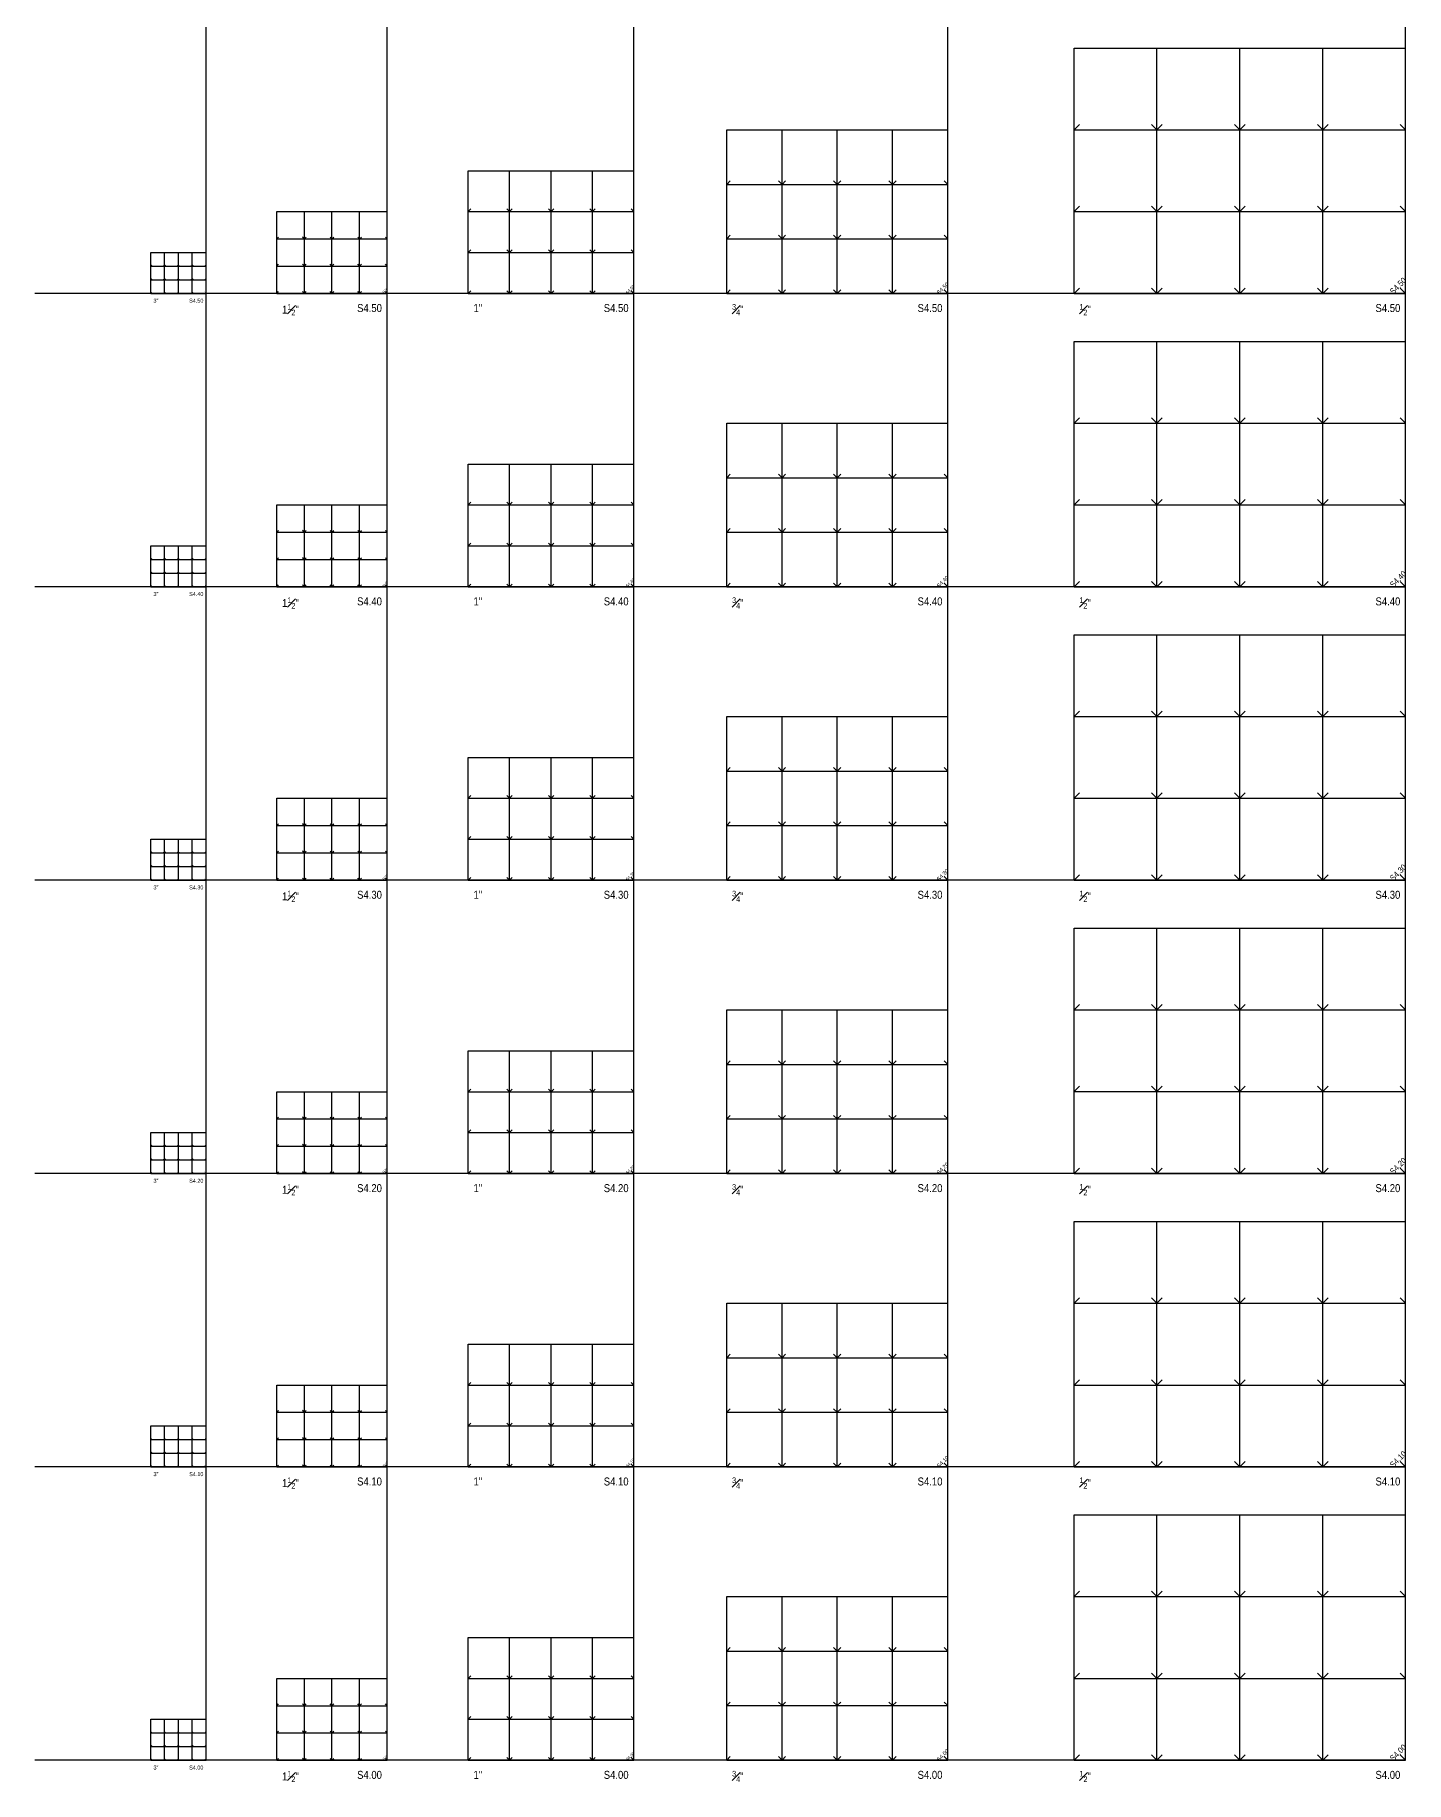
# Model space of a CAD drawing. Header units: inches. Extents: x -2375 to 41574, y 908 to 9099.
# Drawn here: x 8609 to 11692, y 1723 to 5654 of the extents above; entities that cross this region are included whole.
import ezdxf

# ---------------------------------------------------------------- set-up
doc = ezdxf.new("R2010")
doc.units = ezdxf.units.IN
doc.header["$LTSCALE"] = 12
doc.header["$MEASUREMENT"] = 0
doc.linetypes.add('HIDDEN2', pattern=[0.1875, 0.125, -0.0625])
doc.layers.get('0').update_dxf_attribs({"linetype": 'CONTINUOUS'})
doc.layers.add('S-ANNO-GRID-NONPLOT', color=251, linetype='CONTINUOUS', plot=False)
doc.styles.add('Arial', font='arial.ttf', dxfattribs={"width": 0.85})

# ---------------------------------------------------------------- blocks, each defined once
blk = doc.blocks.new('Se_GRID 24x36')
for p, q in [((0, 23), (7.77, 23)), ((0, 15.33), (0, 23)), ((7.77, 0), (7.77, 23)), ((7.77, 23), (15.53, 23)), ((15.53, 0), (15.53, 23)), ((15.53, 23), (23.3, 23)), ((23.3, 0), (23.3, 23)), ((23.3, 23), (31.07, 23)), ((31.07, 15.33), (31.07, 23)), ((0, 15.33), (0.5, 15.83)), ((0, 7.67), (0, 15.33)), ((0, 15.33), (7.77, 15.33)), ((7.77, 15.33), (8.27, 15.83)), ((7.77, 15.33), (15.53, 15.33)), ((15.53, 15.33), (16.03, 15.83)), ((15.53, 15.33), (23.3, 15.33)), ((23.3, 15.33), (23.8, 15.83)), ((23.3, 15.33), (31.07, 15.33)), ((31.07, 7.67), (31.07, 15.33)), ((0, 7.67), (0.5, 8.17)), ((0, 0), (0, 7.67)), ((0, 7.67), (7.77, 7.67)), ((7.77, 7.67), (8.27, 8.17)), ((7.77, 7.67), (15.53, 7.67)), ((15.53, 7.67), (16.03, 8.17)), ((15.53, 7.67), (23.3, 7.67)), ((23.3, 7.67), (23.8, 8.17)), ((23.3, 7.67), (31.07, 7.67)), ((31.07, 0), (31.07, 7.67)), ((0, 0), (0.5, 0.5)), ((0, 0), (7.77, 0)), ((7.77, 0), (8.27, 0.5)), ((7.77, 0), (15.53, 0)), ((15.53, 0), (16.03, 0.5)), ((23.3, 0), (23.8, 0.5)), ((15.53, 0), (23.3, 0)), ((23.3, 0), (31.07, 0))]:
    blk.add_line(p, q)
at = {"linetype": 'HIDDEN2'}
for p, q in [((7.77, 15.33), (7.27, 15.83)), ((15.53, 15.33), (15.03, 15.83)), ((23.3, 15.33), (22.8, 15.83)), ((31.07, 15.33), (30.57, 15.83)), ((7.77, 7.67), (7.27, 8.17)), ((15.53, 7.67), (15.03, 8.17)), ((23.3, 7.67), (22.8, 8.17)), ((31.07, 7.67), (30.57, 8.17)), ((7.77, 0), (7.27, 0.5)), ((15.53, 0), (15.03, 0.5)), ((23.3, 0), (22.8, 0.5)), ((31.07, 0), (30.57, 0.5))]:
    blk.add_line(p, q, dxfattribs=at)

msp = doc.modelspace()

# ---------------------------------------------------------------- linework, layer by layer
at = {"layer": 'S-ANNO-GRID-NONPLOT'}
for p, q in [((11691.431, 1772.3633), (11691.431, 7202.3949)), ((10661.7827, 1772.3633), (10661.7827, 7001.8522)), ((9955.9871, 1772.3633), (9955.9871, 6928.427)), ((9401.3059, 1772.3633), (9401.3059, 6832.1685)), ((8993.8283, 1772.3633), (8993.8283, 6692.4962)), ((11691.431, 5072.3633), (8609.0403, 5072.3633)), ((11691.431, 4412.3633), (8609.0403, 4412.3633)), ((11691.431, 3752.3633), (8609.0403, 3752.3633)), ((11691.431, 3092.3633), (8609.0403, 3092.3633)), ((11691.431, 2432.3633), (8609.0403, 2432.3633)), ((11691.431, 1772.3633), (8609.0403, 1772.3633))]:
    msp.add_line(p, q, dxfattribs=at)

# ---------------------------------------------------------------- block references
for p, xscale, yscale, zscale in [((10945.7582, 5072.3633), 24, 24, 24), ((10164.6675, 5072.3633), 16, 16, 16), ((9583.1507, 5072.3633), 12, 12, 12), ((9152.7483, 5072.3633), 8, 8, 8), ((8869.5495, 5072.3633), 4, 4, 4), ((10945.7582, 4412.3633), 24, 24, 24), ((10164.6675, 4412.3633), 16, 16, 16), ((9583.1507, 4412.3633), 12, 12, 12), ((9152.7483, 4412.3633), 8, 8, 8), ((8869.5495, 4412.3633), 4, 4, 4), ((10945.7582, 3752.3633), 24, 24, 24), ((10164.6675, 3752.3633), 16, 16, 16), ((9583.1507, 3752.3633), 12, 12, 12), ((9152.7483, 3752.3633), 8, 8, 8), ((8869.5495, 3752.3633), 4, 4, 4), ((10945.7582, 3092.3633), 24, 24, 24), ((10164.6675, 3092.3633), 16, 16, 16), ((9583.1507, 3092.3633), 12, 12, 12), ((9152.7483, 3092.3633), 8, 8, 8), ((8869.5495, 3092.3633), 4, 4, 4), ((10945.7582, 2432.3633), 24, 24, 24), ((10164.6675, 2432.3633), 16, 16, 16), ((9583.1507, 2432.3633), 12, 12, 12), ((9152.7483, 2432.3633), 8, 8, 8), ((8869.5495, 2432.3633), 4, 4, 4), ((10945.7582, 1772.3633), 24, 24, 24), ((10164.6675, 1772.3633), 16, 16, 16), ((9583.1507, 1772.3633), 12, 12, 12), ((9152.7483, 1772.3633), 8, 8, 8), ((8869.5495, 1772.3633), 4, 4, 4)]:
    msp.add_blockref('Se_GRID 24x36', p, dxfattribs=dict(at, xscale=xscale, yscale=yscale, zscale=zscale))

# ---------------------------------------------------------------- texts
at = {"layer": 'S-ANNO-GRID-NONPLOT', "attachment_point": 5, "rotation": 45, "style": 'Arial'}
for s, insert, char_height, width in [('S4.50', (8990.9998, 5075.1917), 2.25, 7.387198), ('S4.50', (9395.649, 5078.0201), 4.5, 14.774397), ('S4.50', (9947.5018, 5080.8485), 6.75, 22.161595), ('S4.50', (10650.469, 5083.677), 9, 29.548794), ('S4.50', (11674.4604, 5089.3338), 13.5, 44.323191), ('S4.40', (11674.4604, 4429.3338), 13.5, 44.323191), ('S4.40', (8990.9998, 4415.1917), 2.25, 7.387198), ('S4.40', (9395.649, 4418.0201), 4.5, 14.774397), ('S4.40', (9947.5018, 4420.8485), 6.75, 22.161595), ('S4.40', (10650.469, 4423.677), 9, 29.548794), ('S4.30', (10650.469, 3763.677), 9, 29.548794), ('S4.30', (11674.4604, 3769.3338), 13.5, 44.323191), ('S4.30', (8990.9998, 3755.1917), 2.25, 7.387198), ('S4.30', (9395.649, 3758.0201), 4.5, 14.774397), ('S4.30', (9947.5018, 3760.8485), 6.75, 22.161595), ('S4.20', (9947.5018, 3100.8485), 6.75, 22.161595), ('S4.20', (10650.469, 3103.677), 9, 29.548794), ('S4.20', (11674.4604, 3109.3338), 13.5, 44.323191), ('S4.20', (8990.9998, 3095.1917), 2.25, 7.387198), ('S4.20', (9395.649, 3098.0201), 4.5, 14.774397), ('S4.10', (8990.9998, 2435.1917), 2.25, 7.387198), ('S4.10', (9395.649, 2438.0201), 4.5, 14.774397), ('S4.10', (9947.5018, 2440.8485), 6.75, 22.161595), ('S4.10', (10650.469, 2443.677), 9, 29.548794), ('S4.10', (11674.4604, 2449.3338), 13.5, 44.323191), ('S4.00', (8990.9998, 1775.1917), 2.25, 7.387198), ('S4.00', (9395.649, 1778.0201), 4.5, 14.774397), ('S4.00', (9947.5018, 1780.8485), 6.75, 22.161595), ('S4.00', (10650.469, 1783.677), 9, 29.548794), ('S4.00', (11674.4604, 1789.3338), 13.5, 44.323191)]:
    msp.add_mtext(s, dxfattribs=dict(at, insert=insert, char_height=char_height, width=width))
at = {"layer": 'S-ANNO-GRID-NONPLOT', "color": 191, "style": 'Arial'}
for s, insert, char_height, width, attachment_point in [('3"', (8875.5495, 5060.3633), 9, 29.548794, 1), ('S4.50', (8987.8283, 5060.3633), 9, 29.548794, 3), ('\\A1;1{\\H0.7x;\\S1#2;}"', (9164.7483, 5048.3633), 18, 59.097588, 1), ('S4.50', (9389.3059, 5048.3633), 18, 59.097588, 3), ('1"', (9595.1507, 5048.3633), 18, 59.097588, 1), ('S4.50', (9943.9871, 5048.3633), 18, 59.097588, 3), ('\\A1;{\\H0.7x;\\S3#4;}"', (10176.6675, 5048.3633), 18, 59.097588, 1), ('S4.50', (10649.7827, 5048.3633), 18, 59.097588, 3), ('\\A1;{\\H0.7x;\\S1#2;}"', (10957.7582, 5048.3633), 18, 59.097588, 1), ('S4.50', (11679.431, 5048.3633), 18, 59.097588, 3), ('3"', (8875.5495, 4400.3633), 9, 29.548794, 1), ('S4.40', (8987.8283, 4400.3633), 9, 29.548794, 3), ('\\A1;1{\\H0.7x;\\S1#2;}"', (9164.7483, 4388.3633), 18, 59.097588, 1), ('S4.40', (9389.3059, 4388.3633), 18, 59.097588, 3), ('1"', (9595.1507, 4388.3633), 18, 59.097588, 1), ('S4.40', (9943.9871, 4388.3633), 18, 59.097588, 3), ('\\A1;{\\H0.7x;\\S3#4;}"', (10176.6675, 4388.3633), 18, 59.097588, 1), ('S4.40', (10649.7827, 4388.3633), 18, 59.097588, 3), ('\\A1;{\\H0.7x;\\S1#2;}"', (10957.7582, 4388.3633), 18, 59.097588, 1), ('S4.40', (11679.431, 4388.3633), 18, 59.097588, 3), ('3"', (8875.5495, 3740.3633), 9, 29.548794, 1), ('S4.30', (8987.8283, 3740.3633), 9, 29.548794, 3), ('\\A1;1{\\H0.7x;\\S1#2;}"', (9164.7483, 3728.3633), 18, 59.097588, 1), ('S4.30', (9389.3059, 3728.3633), 18, 59.097588, 3), ('1"', (9595.1507, 3728.3633), 18, 59.097588, 1), ('S4.30', (9943.9871, 3728.3633), 18, 59.097588, 3), ('\\A1;{\\H0.7x;\\S3#4;}"', (10176.6675, 3728.3633), 18, 59.097588, 1), ('S4.30', (10649.7827, 3728.3633), 18, 59.097588, 3), ('\\A1;{\\H0.7x;\\S1#2;}"', (10957.7582, 3728.3633), 18, 59.097588, 1), ('S4.30', (11679.431, 3728.3633), 18, 59.097588, 3), ('3"', (8875.5495, 3080.3633), 9, 29.548794, 1), ('S4.20', (8987.8283, 3080.3633), 9, 29.548794, 3), ('\\A1;1{\\H0.7x;\\S1#2;}"', (9164.7483, 3068.3633), 18, 59.097588, 1), ('S4.20', (9389.3059, 3068.3633), 18, 59.097588, 3), ('1"', (9595.1507, 3068.3633), 18, 59.097588, 1), ('S4.20', (9943.9871, 3068.3633), 18, 59.097588, 3), ('\\A1;{\\H0.7x;\\S3#4;}"', (10176.6675, 3068.3633), 18, 59.097588, 1), ('S4.20', (10649.7827, 3068.3633), 18, 59.097588, 3), ('\\A1;{\\H0.7x;\\S1#2;}"', (10957.7582, 3068.3633), 18, 59.097588, 1), ('S4.20', (11679.431, 3068.3633), 18, 59.097588, 3), ('3"', (8875.5495, 2420.3633), 9, 29.548794, 1), ('S4.10', (8987.8283, 2420.3633), 9, 29.548794, 3), ('\\A1;1{\\H0.7x;\\S1#2;}"', (9164.7483, 2408.3633), 18, 59.097588, 1), ('S4.10', (9389.3059, 2408.3633), 18, 59.097588, 3), ('1"', (9595.1507, 2408.3633), 18, 59.097588, 1), ('S4.10', (9943.9871, 2408.3633), 18, 59.097588, 3), ('\\A1;{\\H0.7x;\\S3#4;}"', (10176.6675, 2408.3633), 18, 59.097588, 1), ('S4.10', (10649.7827, 2408.3633), 18, 59.097588, 3), ('\\A1;{\\H0.7x;\\S1#2;}"', (10957.7582, 2408.3633), 18, 59.097588, 1), ('S4.10', (11679.431, 2408.3633), 18, 59.097588, 3), ('3"', (8875.5495, 1760.3633), 9, 29.548794, 1), ('S4.00', (8987.8283, 1760.3633), 9, 29.548794, 3), ('\\A1;1{\\H0.7x;\\S1#2;}"', (9164.7483, 1748.3633), 18, 59.097588, 1), ('S4.00', (9389.3059, 1748.3633), 18, 59.097588, 3), ('1"', (9595.1507, 1748.3633), 18, 59.097588, 1), ('S4.00', (9943.9871, 1748.3633), 18, 59.097588, 3), ('\\A1;{\\H0.7x;\\S3#4;}"', (10176.6675, 1748.3633), 18, 59.097588, 1), ('S4.00', (10649.7827, 1748.3633), 18, 59.097588, 3), ('\\A1;{\\H0.7x;\\S1#2;}"', (10957.7582, 1748.3633), 18, 59.097588, 1), ('S4.00', (11679.431, 1748.3633), 18, 59.097588, 3)]:
    msp.add_mtext(s, dxfattribs=dict(at, insert=insert, char_height=char_height, width=width, attachment_point=attachment_point))

doc.saveas('drawing.dxf')
